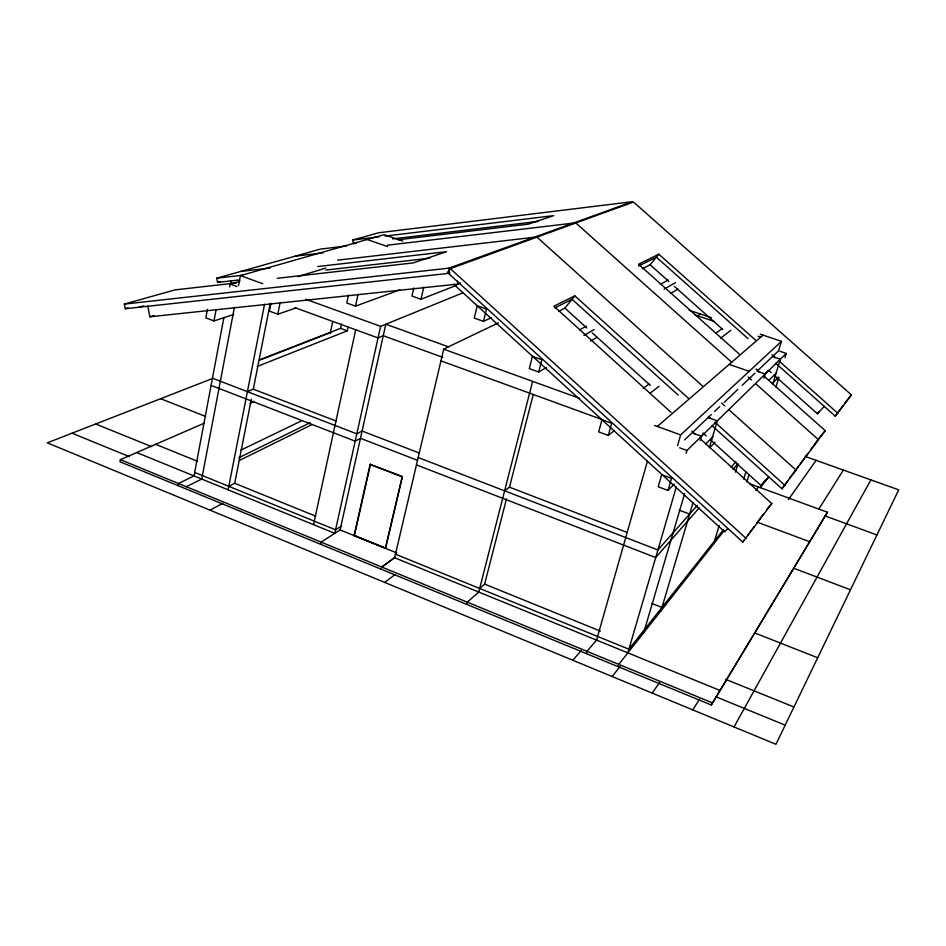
<?xml version="1.0" encoding="UTF-8"?>
<svg xmlns="http://www.w3.org/2000/svg" width="946" height="946" viewBox="0 0 946 946"><rect width="100%" height="100%" fill="white"/><g stroke="black" fill="none" stroke-linecap="round" stroke-linejoin="round"><path stroke-width="1.42" d="M204.17 423.229L120.379 459.638L120.012 461.778L711.297 704.995L827.454 512.247L749.338 483.631M207.411 309.295L205.826 317.88L213.985 320.93L233.567 314.533M178.061 485.653L178.463 483.501L194.025 475.921L223.918 317.371M213.985 320.93L216.126 309.472M229.653 286.957L230.197 284.06L239.906 281.234M234.419 307.296L201.735 479.066L186.267 486.705M238.546 285.586L240.438 275.641L384.135 234.667L402.736 241.053M228.116 489.827L264.561 304.257M228.802 486.339L234.703 483.288L251.305 399.259M247.391 391.656L253.292 389.184L270.142 303.891M270.923 303.335L269.385 311.116L277.805 314.214L295.98 307.97M277.805 314.214L280.134 302.531M330.272 333.075L332.685 321.628M259.393 359.929L340.572 328.357L341.494 324.064M348.483 295.046L346.78 303.004L355.53 306.149L399.815 289.866M257.146 366.492L347.324 330.816L348.246 326.524M355.53 306.149L358.108 294.194M313.54 524.663L355.684 329.787M320.694 544.328L321.179 542.129L340.111 529.902L385.826 324.218L448.392 346.804L498.507 322.834M462.854 292.858L380.599 326.346L334.789 533.331L136.709 452.543M354.017 535.874L370.134 464.403L402.346 476.536L385.637 548.231L354.383 535.625M354.726 534.112L370.501 464.19M413.804 287.951L411.959 296.063L420.982 299.255L456.67 285.266M420.982 299.255L423.773 287.064M385.282 548.491L402.346 476.536M381.191 569.208L381.711 566.997L394.707 557.49M381.865 567.056L394.6 557.726L443.698 349.18L448.392 346.804M483.512 321.344L486.492 309.058L477.21 305.806L474.265 318.081L483.512 321.344L491.518 317.631M466.721 604.388L467.289 602.153L478.747 592.054L532.61 381.344M538.723 372.003L541.857 359.764L532.409 356.394L529.299 368.621L538.723 372.003L546.315 367.486M479.669 588.459L484.624 584.12L506.488 498.849M504.62 490.844L509.48 487.178L533.248 394.47M608.302 435.432L611.648 423.252L601.987 419.74L598.676 431.908L608.302 435.432L614.06 430.832M586.331 653.591L586.969 651.333L596.571 640.111L647.466 461.092M677.573 445.59L680.671 434.912L781.455 341.34L760.265 334.198M667.994 490.442L671.518 478.321L661.68 474.679L658.191 486.776L667.994 490.442L674.143 484.151M618.116 666.67L618.767 664.388L724.116 530.694M627.848 652.87L676.331 486.906M686.146 453.288L686.973 450.485L786.268 353.426L779.859 351.25M643.694 632.768L684.644 493.611M700.288 440.458L701.518 436.26L693.394 433.327M660.935 610.891L692.992 502.799M709.346 447.671L717.316 420.816L708.164 417.553M713.544 544.116L719.185 525.55M735.42 472.101L737.975 463.67L733.126 469.204M763.93 378.234L765.219 374.001L758.42 371.66M781.455 341.34L778.57 350.812L757.06 371.199M743.674 479.125L745.815 472.101M772.634 384.478L780.367 359.196L772.539 356.524M746.82 481.999L748.984 474.939M775.909 387.198L778.936 377.348M784.979 357.647L786.268 353.426M711.297 704.995L827.454 512.247M718.842 692.519L719.551 690.273L394.6 557.726M734.037 726.966L870.888 479.894M692.779 709.89L699.543 699.118M818.822 509.125L843.347 470.056M652.172 693.087L659.516 682.657M788.491 499.512L816.091 460.324M775.649 363.193L835.271 416.181L851.435 394.92L633.477 202.03L450.331 268.629L447.434 272.448L742.787 542.082L771.782 503.556L699.508 438.116M712.09 425.688L781.952 488.763L825.208 430.678L763.718 375.858M742.787 542.082L744.502 539.74M747.943 535.058L753.962 526.863M756.552 523.351L763.422 513.985M766.863 509.303L771.782 503.556M781.952 488.763L788.018 480.509M789.756 478.144L798.412 466.366M800.139 464.013L807.919 453.406M810.509 449.882L817.391 440.517M819.07 438.223L825.208 430.678M835.271 416.181L842.921 405.763M844.624 403.445L851.435 394.92M612.18 676.544L620.091 666.457M760.17 487.639L768.306 477.245M710.647 439.961L761.057 485.558L765.314 480.142M774.49 375.538L817.415 413.757L819.189 411.51M755.83 490.454L758.538 487.013M723.276 529.902L628.924 649.216L395.44 554.167M558.648 311.317L564.904 308.136L574.813 295.85L688.688 398.562M642.405 268.688L650.103 264.762L658.806 254.202L755.511 340.122M572.815 660.261L581.27 650.493M699.177 507.943L655.696 557.537L416.453 464.9M697.379 505.365L657.908 549.957L418.191 457.521M731.211 467.123L736.047 461.66M817.415 413.757L824.25 406.39M761.057 485.558L768.98 477.044M727.569 528.79L724.707 531.865L453.607 284.178M815.7 442.811L818.527 439.795L755.925 383.887M793.221 473.426L796.213 470.233L729.2 409.973M709.973 447.434L715.093 442.196M772.433 383.461L778.57 377.17M705.704 443.946L712.953 436.65M768.897 380.398L776.146 373.114M700.797 436.496L703.966 433.398M765.267 373.552L768.436 370.454M684.608 439.878L711.345 414.537M714.537 411.51L719.859 406.473M724.104 402.44L737.927 389.338M742.184 385.306L754.932 373.209M657.316 426.469L763.055 335.144M649.819 393.465L659.078 386.24M720.391 338.384L730.809 330.26M643.185 388.463L649.074 383.993M716.169 333.051L722.058 328.593M384.691 582.429L394.943 574.683M697.64 315.834L700.336 313.989M340.891 526.39L335.582 529.807L194.687 472.444M590.659 341.08L596.997 337.308M670.466 293.567L678.069 289.038M583.871 335.499L594.053 329.61M664.08 289.169L675.539 282.558M579.815 329.728L586.224 326.122M660.521 284.32L668.207 279.992M209.977 510.142L222.771 503.331M554.947 307.817L572.046 299.279L678.176 395.073M638.585 266.039L656.382 257.158L748.038 338.644M574.813 295.85L553.859 306.232L671.033 412.338M658.806 254.202L638.55 264.241L739.571 354.312M239.456 460.43L312.085 424.565M238.794 457.734L310.099 422.756M240.639 450.249L301.809 420.71M250.028 403.315L254.072 401.553M147.801 306.161L149.846 316.792L457.97 284.06L460.678 283.008M212.673 378.447L47.3 442.834L775.957 744.301L898.7 489.839L805.306 456.469M260.505 359.823L330.875 332.436M448.912 268.156L449.74 273.252L125.274 308.739L124.364 304.092L448.912 268.156L632.413 201.699L378.53 232.799L352.775 240.024L353.39 243.63L356.275 243.288M297.635 276.681L325.672 268.096M149.846 316.792L154.021 315.538M125.274 308.739L128.077 307.935M346.792 245.936L320.422 249.094L216.764 278.171L217.545 282.405L220.371 281.589M124.364 304.092L175.01 289.89L236.382 282.937M138.743 307.261L143.78 305.865M352.775 240.024L379.169 236.819M385.046 236.11L553.694 215.629L528.4 224.143L398.053 239.787M392.602 238.912L538.239 221.376M295.258 256.153L323.059 252.854M387.446 245.203L573.264 223.114M240.852 271.419L270.178 268.002M337.627 260.162L534.112 237.292M216.764 278.171L243.11 275.144M317.75 266.536L446.547 251.695L413.225 262.917L277.308 278.301M217.545 282.405L239.397 279.91M325.767 270.059L429.697 258.223M689.185 310.229L711.487 317.75M694.908 314.912L714.1 321.392M757.983 336.22L760.726 337.143M367.154 239.515L387.482 246.528M729.165 364.411L749.185 371.305M240.438 275.641L262.657 283.682M305.664 299.243L380.599 326.346M443.698 349.18L579.721 398.396M654.549 425.464L680.671 434.912M442.882 357.387L383.272 335.724L378.033 337.923L294.951 307.663M230.197 284.06L236.938 286.52M440.954 360.852L602.803 419.823M679.63 447.813L686.973 450.485M340.572 328.357L347.324 330.816M824.711 515.795L876.93 534.975M757.427 522.239L809.599 541.703M679.228 510.178L689.646 514.104M793.647 568.227L850.489 589.784M509.48 487.178L626.997 532.373M253.292 389.184L336.327 421.112M418.901 452.874L362.082 431.021L356.808 433.847L212.46 378.187M417.174 460.205L360.473 438.305L355.188 441.167L211.1 385.377M370.134 464.403L401.991 476.76M160.643 398.704L205.637 416.453M754.672 632.921L817.699 657.766M651.794 603.418L661.952 607.45M355.613 536.122L385.637 548.231M155.617 444.324L197.276 461.175M95.7 423.997L151.585 446.642M725.594 679.299L793.954 707.005M484.624 584.12L600.379 631.1M234.703 483.288L315.692 516.161M340.111 529.902L396.729 552.925M72.05 433.197L129.377 456.67M716.134 696.883L785.192 725.156M120.379 459.638L712.019 702.701M771.995 354.762L775.282 357.694M778.582 360.615L837.92 413.343M650.103 264.762L668.822 281.435M674.321 286.331L722.756 329.456M768.98 370.631L771.191 372.594M756.031 368.999L759.331 371.944M575.842 222.984L731.766 362.294M748.239 377.016L751.538 379.961M536.961 237.127L702.843 386.275M721.514 403.067L724.813 406.023M708.4 416.335L710.588 418.309M714.963 422.259L785.038 485.475M564.904 308.136L586.816 327.955M592.302 332.909L650.375 385.448M702.984 433.02L706.272 436M691.833 431.175L695.121 434.155M450.331 268.629L746.181 538.487M230.623 280.915L231.12 283.658M457.509 281.151L457.97 284.06"/></g></svg>
